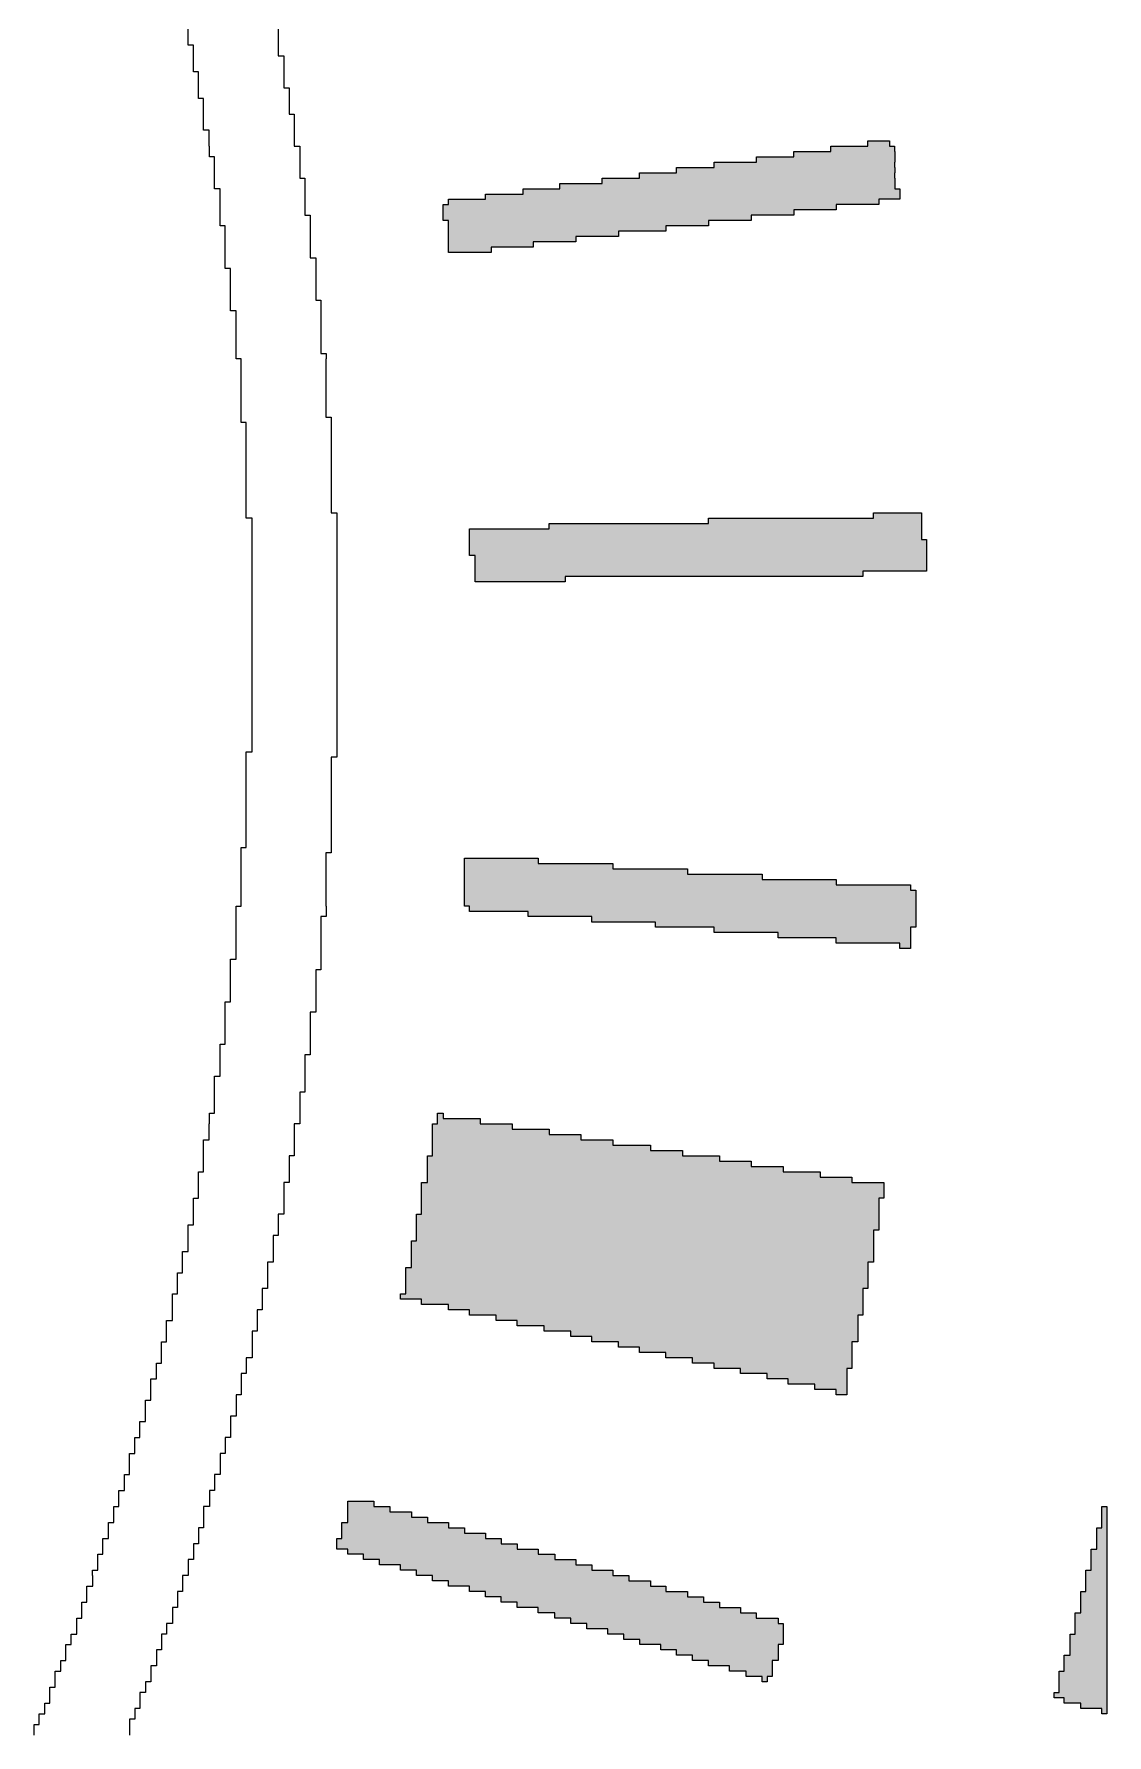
# Model space of a CAD drawing. Header units: millimetres. Extents: x 76.6 to 106.3, y -138 to -109.2.
# Drawn here: x 101.98 to 106.25, y -124.12 to -117.35 of the extents above; entities that cross this region are included whole.
import ezdxf

# ---------------------------------------------------------------- set-up
doc = ezdxf.new("R2010")
doc.units = ezdxf.units.MM
doc.header["$MEASUREMENT"] = 0
doc.layers.add('Layer 1', color=7, linetype='Continuous', lineweight=0)

msp = doc.modelspace()

# ---------------------------------------------------------------- hatches: boundary and pattern name
at = {"layer": 'Layer 1', "true_color": 0x000000, "transparency": 33554687}
h = msp.add_hatch(color=18, dxfattribs=at)
h.dxf.hatch_style = 2
h.paths.add_polyline_path([(105.3413, -118.025), (105.171, -118.025), (105.171, -118.0461), (105.0034, -118.0461), (105.0034, -118.0672), (104.8332, -118.0672), (104.8332, -118.0885), (104.6631, -118.0885), (104.6631, -118.1096), (104.4929, -118.1096), (104.4929, -118.1307), (104.3049, -118.1307), (104.3049, -118.152), (104.1347, -118.152), (104.1347, -118.1731), (103.9645, -118.1731), (103.9645, -118.1942), (103.7969, -118.1942), (103.7969, -118.2155), (103.6267, -118.2155), (103.6267, -118.1942), (103.6267, -118.1731), (103.6267, -118.152), (103.6267, -118.1307), (103.6268, -118.1307), (103.6268, -118.1096), (103.6268, -118.0885), (103.6064, -118.0885), (103.6064, -118.0672), (103.6064, -118.0461), (103.6064, -118.025), (103.6268, -118.025), (103.6268, -118.0037), (103.7741, -118.0037), (103.7741, -117.9826), (103.924, -117.9826), (103.924, -117.9615), (104.0713, -117.9615), (104.0713, -117.9402), (104.2389, -117.9402), (104.2389, -117.9191), (104.3887, -117.9191), (104.3887, -117.898), (104.5361, -117.898), (104.5361, -117.8767), (104.6859, -117.8767), (104.6859, -117.8556), (104.8536, -117.8556), (104.8536, -117.8345), (105.0035, -117.8345), (105.0035, -117.8132), (105.1507, -117.8132), (105.1507, -117.7921), (105.298, -117.7921), (105.298, -117.771), (105.3844, -117.771), (105.3844, -117.7921), (105.4047, -117.7921), (105.4047, -117.8132), (105.4048, -117.8132), (105.4048, -117.8345), (105.4048, -117.8345), (105.4048, -117.8556), (105.4047, -117.8556), (105.4047, -117.8767), (105.4048, -117.8767), (105.4048, -117.898), (105.4047, -117.898), (105.4047, -117.9191), (105.4048, -117.9191), (105.4048, -117.9402), (105.4048, -117.9615), (105.4251, -117.9615), (105.4251, -117.9826), (105.4251, -117.9826), (105.4251, -118.0037), (105.3413, -118.0037)])
h = msp.add_hatch(color=18, dxfattribs=at)
h.dxf.hatch_style = 2
h.paths.add_polyline_path([(105.2778, -119.5066), (104.0916, -119.5066), (104.0916, -119.5277), (103.7335, -119.5277), (103.7335, -119.5066), (103.7335, -119.4855), (103.7335, -119.4642), (103.7335, -119.4431), (103.7335, -119.422), (103.7105, -119.422), (103.7105, -119.4007), (103.7105, -119.3796), (103.7105, -119.3585), (103.7106, -119.3585), (103.7106, -119.3372), (103.7106, -119.3161), (104.028, -119.3161), (104.028, -119.295), (104.663, -119.295), (104.663, -119.2737), (105.321, -119.2737), (105.321, -119.2526), (105.5115, -119.2526), (105.5115, -119.2737), (105.5114, -119.2737), (105.5114, -119.295), (105.5114, -119.3161), (105.5115, -119.3161), (105.5115, -119.3372), (105.5115, -119.3585), (105.5317, -119.3585), (105.5317, -119.3796), (105.5317, -119.4007), (105.5317, -119.422), (105.5318, -119.422), (105.5318, -119.4431), (105.5318, -119.4642), (105.5318, -119.4855), (105.2778, -119.4855)])
h = msp.add_hatch(color=18, dxfattribs=at)
h.dxf.hatch_style = 2
h.paths.add_polyline_path([(105.425, -120.9882), (105.425, -120.9671), (105.1711, -120.9671), (105.1711, -120.946), (104.94, -120.946), (104.94, -120.9247), (104.686, -120.9247), (104.686, -120.9036), (104.4523, -120.9036), (104.4523, -120.8825), (104.1983, -120.8825), (104.1983, -120.8612), (103.9443, -120.8612), (103.9443, -120.8401), (103.7106, -120.8401), (103.7106, -120.819), (103.6903, -120.819), (103.6903, -120.7977), (103.6903, -120.7766), (103.6903, -120.7555), (103.6902, -120.7555), (103.6902, -120.7342), (103.6902, -120.7131), (103.6902, -120.692), (103.6902, -120.6707), (103.6902, -120.6496), (103.6903, -120.6496), (103.6903, -120.6285), (103.9849, -120.6285), (103.9849, -120.6496), (104.282, -120.6496), (104.282, -120.6707), (104.5792, -120.6707), (104.5792, -120.692), (104.8764, -120.692), (104.8764, -120.7131), (105.171, -120.7131), (105.171, -120.7342), (105.4682, -120.7342), (105.4682, -120.7555), (105.4886, -120.7555), (105.4886, -120.7766), (105.4886, -120.7977), (105.4886, -120.819), (105.4886, -120.819), (105.4886, -120.8401), (105.4886, -120.8401), (105.4886, -120.8612), (105.4886, -120.8825), (105.4886, -120.9036), (105.4683, -120.9036), (105.4683, -120.9247), (105.4683, -120.946), (105.4683, -120.946), (105.4683, -120.9671), (105.4682, -120.9671), (105.4682, -120.9882)])
h = msp.add_hatch(color=18, dxfattribs=at)
h.dxf.hatch_style = 2
h.paths.add_polyline_path([(105.2142, -122.7662), (105.171, -122.7662), (105.171, -122.7451), (105.0872, -122.7451), (105.0872, -122.724), (104.9806, -122.724), (104.9806, -122.7027), (104.8968, -122.7027), (104.8968, -122.6816), (104.79, -122.6816), (104.79, -122.6605), (104.6859, -122.6605), (104.6859, -122.6392), (104.5996, -122.6392), (104.5996, -122.6181), (104.4929, -122.6181), (104.4929, -122.597), (104.3887, -122.597), (104.3887, -122.5757), (104.3049, -122.5757), (104.3049, -122.5546), (104.1982, -122.5546), (104.1982, -122.5335), (104.1144, -122.5335), (104.1144, -122.5122), (104.0078, -122.5122), (104.0078, -122.4911), (103.901, -122.4911), (103.901, -122.47), (103.8172, -122.47), (103.8172, -122.4487), (103.7105, -122.4487), (103.7105, -122.4276), (103.6267, -122.4276), (103.6267, -122.4065), (103.5201, -122.4065), (103.5201, -122.3852), (103.4363, -122.3852), (103.4363, -122.3641), (103.4565, -122.3641), (103.4565, -122.343), (103.4566, -122.343), (103.4566, -122.3217), (103.4566, -122.3006), (103.4566, -122.2795), (103.4566, -122.2582), (103.4794, -122.2582), (103.4794, -122.2371), (103.4795, -122.2371), (103.4795, -122.216), (103.4795, -122.1947), (103.4795, -122.1736), (103.4795, -122.1525), (103.4997, -122.1525), (103.4997, -122.1312), (103.4997, -122.1101), (103.4998, -122.1101), (103.4998, -122.089), (103.4998, -122.0677), (103.4998, -122.0466), (103.52, -122.0466), (103.52, -122.0255), (103.52, -122.0042), (103.52, -121.9831), (103.5201, -121.9831), (103.5201, -121.962), (103.5201, -121.9407), (103.5201, -121.9196), (103.5429, -121.9196), (103.5429, -121.8985), (103.5429, -121.8772), (103.543, -121.8772), (103.543, -121.8561), (103.543, -121.835), (103.543, -121.8137), (103.5633, -121.8137), (103.5633, -121.7926), (103.5633, -121.7715), (103.5632, -121.7715), (103.5632, -121.7502), (103.5632, -121.7291), (103.5632, -121.708), (103.5633, -121.708), (103.5633, -121.6867), (103.5836, -121.6867), (103.5836, -121.6656), (103.5836, -121.6656), (103.5836, -121.6445), (103.6065, -121.6445), (103.6065, -121.6656), (103.7538, -121.6656), (103.7538, -121.6867), (103.8808, -121.6867), (103.8808, -121.708), (104.028, -121.708), (104.028, -121.7291), (104.155, -121.7291), (104.155, -121.7502), (104.282, -121.7502), (104.282, -121.7715), (104.432, -121.7715), (104.432, -121.7926), (104.559, -121.7926), (104.559, -121.8137), (104.7063, -121.8137), (104.7063, -121.835), (104.8333, -121.835), (104.8333, -121.8561), (104.9603, -121.8561), (104.9603, -121.8772), (105.1075, -121.8772), (105.1075, -121.8985), (105.2345, -121.8985), (105.2345, -121.9196), (105.3616, -121.9196), (105.3616, -121.9407), (105.3616, -121.962), (105.3616, -121.9831), (105.3412, -121.9831), (105.3412, -122.0042), (105.3412, -122.0255), (105.3412, -122.0466), (105.3413, -122.0466), (105.3413, -122.0677), (105.3413, -122.089), (105.3413, -122.1101), (105.3209, -122.1101), (105.3209, -122.1312), (105.3209, -122.1525), (105.321, -122.1525), (105.321, -122.1736), (105.321, -122.1947), (105.321, -122.216), (105.321, -122.2371), (105.298, -122.2371), (105.298, -122.2582), (105.2981, -122.2582), (105.2981, -122.2795), (105.2981, -122.3006), (105.2981, -122.3217), (105.2981, -122.343), (105.2777, -122.343), (105.2777, -122.3641), (105.2778, -122.3641), (105.2778, -122.3852), (105.2778, -122.4065), (105.2777, -122.4065), (105.2777, -122.4276), (105.2777, -122.4487), (105.2574, -122.4487), (105.2574, -122.47), (105.2574, -122.4911), (105.2575, -122.4911), (105.2575, -122.5122), (105.2574, -122.5122), (105.2574, -122.5335), (105.2574, -122.5546), (105.2345, -122.5546), (105.2345, -122.5757), (105.2345, -122.597), (105.2346, -122.597), (105.2346, -122.6181), (105.2346, -122.6181), (105.2346, -122.6392), (105.2345, -122.6392), (105.2345, -122.6605), (105.2142, -122.6605), (105.2142, -122.6816), (105.2143, -122.6816), (105.2143, -122.7027), (105.2143, -122.724), (105.2142, -122.724), (105.2142, -122.7451)])
h = msp.add_hatch(color=18, dxfattribs=at)
h.dxf.hatch_style = 2
h.paths.add_polyline_path([(104.8765, -123.9092), (104.8765, -123.8881), (104.813, -123.8881), (104.813, -123.867), (104.7469, -123.867), (104.7469, -123.8457), (104.6631, -123.8457), (104.6631, -123.8246), (104.5995, -123.8246), (104.5995, -123.8035), (104.5361, -123.8035), (104.5361, -123.7822), (104.4725, -123.7822), (104.4725, -123.7611), (104.3888, -123.7611), (104.3888, -123.74), (104.3252, -123.74), (104.3252, -123.7187), (104.2618, -123.7187), (104.2618, -123.6976), (104.178, -123.6976), (104.178, -123.6765), (104.1145, -123.6765), (104.1145, -123.6552), (104.0509, -123.6552), (104.0509, -123.6341), (103.9849, -123.6341), (103.9849, -123.613), (103.901, -123.613), (103.901, -123.5917), (103.8375, -123.5917), (103.8375, -123.5706), (103.774, -123.5706), (103.774, -123.5495), (103.7106, -123.5495), (103.7106, -123.5282), (103.6267, -123.5282), (103.6267, -123.5071), (103.5633, -123.5071), (103.5633, -123.486), (103.4998, -123.486), (103.4998, -123.4647), (103.4362, -123.4647), (103.4362, -123.4436), (103.3525, -123.4436), (103.3525, -123.4225), (103.2889, -123.4225), (103.2889, -123.4012), (103.2254, -123.4012), (103.2254, -123.3801), (103.1822, -123.3801), (103.1822, -123.359), (103.1823, -123.359), (103.1823, -123.3377), (103.2026, -123.3377), (103.2026, -123.3166), (103.2026, -123.2955), (103.2025, -123.2955), (103.2025, -123.2742), (103.2255, -123.2742), (103.2255, -123.2531), (103.2254, -123.2531), (103.2254, -123.232), (103.2254, -123.2107), (103.2255, -123.2107), (103.2255, -123.1896), (103.3296, -123.1896), (103.3296, -123.2107), (103.393, -123.2107), (103.393, -123.232), (103.4794, -123.232), (103.4794, -123.2531), (103.543, -123.2531), (103.543, -123.2742), (103.6267, -123.2742), (103.6267, -123.2955), (103.6903, -123.2955), (103.6903, -123.3166), (103.7741, -123.3166), (103.7741, -123.3377), (103.8376, -123.3377), (103.8376, -123.359), (103.901, -123.359), (103.901, -123.3801), (103.9849, -123.3801), (103.9849, -123.4012), (104.0509, -123.4012), (104.0509, -123.4225), (104.1348, -123.4225), (104.1348, -123.4436), (104.1982, -123.4436), (104.1982, -123.4647), (104.2821, -123.4647), (104.2821, -123.486), (104.3456, -123.486), (104.3456, -123.5071), (104.4319, -123.5071), (104.4319, -123.5282), (104.4929, -123.5282), (104.4929, -123.5495), (104.5792, -123.5495), (104.5792, -123.5706), (104.6427, -123.5706), (104.6427, -123.5917), (104.7062, -123.5917), (104.7062, -123.613), (104.7901, -123.613), (104.7901, -123.6341), (104.8535, -123.6341), (104.8535, -123.6552), (104.94, -123.6552), (104.94, -123.6765), (104.9603, -123.6765), (104.9603, -123.6976), (104.9603, -123.7187), (104.9602, -123.7187), (104.9602, -123.74), (104.9603, -123.74), (104.9603, -123.7611), (104.9399, -123.7611), (104.9399, -123.7822), (104.94, -123.7822), (104.94, -123.8035), (104.9399, -123.8035), (104.9399, -123.8246), (104.9171, -123.8246), (104.9171, -123.8457), (104.9171, -123.867), (104.9171, -123.867), (104.9171, -123.8881), (104.8968, -123.8881), (104.8968, -123.9092)])
h = msp.add_hatch(color=18, dxfattribs=at)
h.dxf.hatch_style = 2
h.paths.add_polyline_path([(106.2506, -124.0151), (106.2506, -124.0362), (106.2303, -124.0362), (106.2303, -124.0151), (106.1465, -124.0151), (106.1465, -123.994), (106.0804, -123.994), (106.0804, -123.9727), (106.0397, -123.9727), (106.0397, -123.9516), (106.0601, -123.9516), (106.0601, -123.9305), (106.0601, -123.9092), (106.0601, -123.8881), (106.0601, -123.867), (106.0804, -123.867), (106.0804, -123.8457), (106.0804, -123.8246), (106.0804, -123.8035), (106.1033, -123.8035), (106.1033, -123.7822), (106.1033, -123.7611), (106.1033, -123.74), (106.1033, -123.7187), (106.1236, -123.7187), (106.1236, -123.6976), (106.1236, -123.6765), (106.1236, -123.6552), (106.1236, -123.6341), (106.1465, -123.6341), (106.1465, -123.613), (106.1465, -123.5917), (106.1465, -123.5706), (106.1465, -123.5495), (106.1667, -123.5495), (106.1667, -123.5282), (106.1667, -123.5071), (106.1667, -123.486), (106.1667, -123.4647), (106.1871, -123.4647), (106.1871, -123.4436), (106.1871, -123.4225), (106.1871, -123.4012), (106.1871, -123.3801), (106.2099, -123.3801), (106.2099, -123.359), (106.2099, -123.3377), (106.2099, -123.3166), (106.2099, -123.2955), (106.2303, -123.2955), (106.2303, -123.2742), (106.2303, -123.2531), (106.2303, -123.232), (106.2303, -123.2107), (106.2506, -123.2107), (106.2506, -123.232), (106.2506, -123.2531), (106.2506, -123.2742), (106.2506, -123.2955), (106.2505, -123.2955), (106.2505, -123.3166), (106.2505, -123.3377), (106.2505, -123.359), (106.2505, -123.3801), (106.2506, -123.3801), (106.2506, -123.4012), (106.2506, -123.4225), (106.2506, -123.4436), (106.2506, -123.4647), (106.2505, -123.4647), (106.2505, -123.486), (106.2505, -123.5071), (106.2505, -123.5282), (106.2505, -123.5495), (106.2506, -123.5495), (106.2506, -123.5706), (106.2506, -123.5917), (106.2506, -123.613), (106.2506, -123.6341), (106.2506, -123.6341), (106.2506, -123.6552), (106.2506, -123.6765), (106.2506, -123.6976), (106.2506, -123.7187), (106.2506, -123.7187), (106.2506, -123.74), (106.2506, -123.7611), (106.2506, -123.7822), (106.2506, -123.8035), (106.2506, -123.8035), (106.2506, -123.8246), (106.2506, -123.8457), (106.2506, -123.867), (106.2506, -123.867), (106.2506, -123.8881), (106.2506, -123.9092), (106.2506, -123.9305), (106.2506, -123.9516), (106.2505, -123.9516), (106.2505, -123.9727), (106.2506, -123.9727), (106.2506, -123.994), (106.2506, -123.994)])

# ---------------------------------------------------------------- linework, layer by layer
at = {"layer": 'Layer 1'}
for points in [[(101.9757, -124.121), (101.9757, -124.0997), (101.9757, -124.0786), (101.9961, -124.0786), (101.9961, -124.0575), (101.9961, -124.0575), (101.9961, -124.0362), (102.019, -124.0362), (102.019, -124.0151), (102.0189, -124.0151), (102.0189, -123.994), (102.0393, -123.994), (102.0393, -123.9727), (102.0393, -123.9516), (102.0392, -123.9516), (102.0392, -123.9305), (102.0596, -123.9305), (102.0596, -123.9092), (102.0596, -123.9092), (102.0596, -123.8881), (102.0596, -123.867), (102.0825, -123.867), (102.0825, -123.8457), (102.0824, -123.8457), (102.0824, -123.8246), (102.1028, -123.8246), (102.1028, -123.8035), (102.1028, -123.7822), (102.1027, -123.7822), (102.1027, -123.7611), (102.1231, -123.7611), (102.1231, -123.74), (102.1231, -123.7187), (102.146, -123.7187), (102.146, -123.6976), (102.146, -123.6765), (102.1459, -123.6765), (102.1459, -123.6552), (102.1663, -123.6552), (102.1663, -123.6341), (102.1663, -123.613), (102.1662, -123.613), (102.1662, -123.5917), (102.1866, -123.5917), (102.1866, -123.5706), (102.1866, -123.5495), (102.1866, -123.5495), (102.1866, -123.5282), (102.2095, -123.5282), (102.2095, -123.5071), (102.2095, -123.486), (102.2094, -123.486), (102.2094, -123.4647), (102.2298, -123.4647), (102.2298, -123.4436), (102.2298, -123.4225), (102.2297, -123.4225), (102.2297, -123.4012), (102.2501, -123.4012), (102.2501, -123.3801), (102.2501, -123.359), (102.2501, -123.359), (102.2501, -123.3377), (102.273, -123.3377), (102.273, -123.3166), (102.273, -123.2955), (102.2729, -123.2955), (102.2729, -123.2742), (102.2933, -123.2742), (102.2933, -123.2531), (102.2933, -123.232), (102.2933, -123.2107), (102.3136, -123.2107), (102.3136, -123.1896), (102.3136, -123.1685), (102.3136, -123.1472), (102.3365, -123.1472), (102.3365, -123.1261), (102.3365, -123.105), (102.3365, -123.0837), (102.3568, -123.0837), (102.3568, -123.0626), (102.3568, -123.0415), (102.3568, -123.0202), (102.3568, -122.9991), (102.3771, -122.9991), (102.3771, -122.978), (102.3771, -122.9567), (102.3771, -122.9356), (102.3974, -122.9356), (102.3974, -122.9145), (102.3974, -122.8932), (102.3974, -122.8721), (102.4202, -122.8721), (102.4202, -122.851), (102.4203, -122.851), (102.4203, -122.8297), (102.4203, -122.8086), (102.4203, -122.7875), (102.4405, -122.7875), (102.4405, -122.7662), (102.4406, -122.7662), (102.4406, -122.7451), (102.4406, -122.724), (102.4406, -122.7027), (102.4634, -122.7027), (102.4634, -122.6816), (102.4635, -122.6816), (102.4635, -122.6605), (102.4635, -122.6392), (102.4837, -122.6392), (102.4837, -122.6181), (102.4838, -122.6181), (102.4838, -122.597), (102.4838, -122.5757), (102.4838, -122.5546), (102.504, -122.5546), (102.504, -122.5335), (102.504, -122.5122), (102.5041, -122.5122), (102.5041, -122.4911), (102.5041, -122.47), (102.5269, -122.47), (102.5269, -122.4487), (102.5269, -122.4276), (102.527, -122.4276), (102.527, -122.4065), (102.527, -122.3852), (102.527, -122.3641), (102.5473, -122.3641), (102.5473, -122.343), (102.5473, -122.343), (102.5473, -122.3217), (102.5473, -122.3006), (102.5473, -122.2795), (102.5676, -122.2795), (102.5676, -122.2582), (102.5676, -122.2371), (102.5676, -122.2371), (102.5676, -122.216), (102.5676, -122.1947), (102.5904, -122.1947), (102.5904, -122.1736), (102.5904, -122.1525), (102.5904, -122.1312), (102.5905, -122.1312), (102.5905, -122.1101), (102.5905, -122.089), (102.6107, -122.089), (102.6107, -122.0677), (102.6107, -122.0466), (102.6108, -122.0466), (102.6108, -122.0255), (102.6108, -122.0042), (102.6108, -121.9831), (102.631, -121.9831), (102.631, -121.962), (102.631, -121.9407), (102.631, -121.9196), (102.6311, -121.9196), (102.6311, -121.8985), (102.6311, -121.8772), (102.6514, -121.8772), (102.6514, -121.8561), (102.6514, -121.835), (102.6514, -121.8137), (102.6514, -121.8137), (102.6514, -121.7926), (102.6514, -121.7715), (102.6514, -121.7502), (102.6742, -121.7502), (102.6742, -121.7291), (102.6742, -121.708), (102.6742, -121.6867), (102.6743, -121.6867), (102.6743, -121.6656), (102.6743, -121.6445), (102.6945, -121.6445), (102.6945, -121.6232), (102.6945, -121.6021), (102.6945, -121.581), (102.6945, -121.5597), (102.6946, -121.5597), (102.6946, -121.5386), (102.6946, -121.5175), (102.6946, -121.4962), (102.7174, -121.4962), (102.7174, -121.4751), (102.7174, -121.454), (102.7174, -121.4327), (102.7174, -121.4116), (102.7175, -121.4116), (102.7175, -121.3905), (102.7175, -121.3692), (102.7378, -121.3692), (102.7378, -121.3481), (102.7378, -121.327), (102.7378, -121.3057), (102.7378, -121.2846), (102.7378, -121.2635), (102.7378, -121.2422), (102.7378, -121.2422), (102.7378, -121.2211), (102.7378, -121.2), (102.758, -121.2), (102.758, -121.1787), (102.758, -121.1576), (102.758, -121.1365), (102.758, -121.1152), (102.758, -121.0941), (102.758, -121.073), (102.7581, -121.073), (102.7581, -121.0517), (102.7581, -121.0306), (102.7809, -121.0306), (102.7809, -121.0095), (102.7809, -120.9882), (102.7809, -120.9671), (102.7809, -120.946), (102.7809, -120.9247), (102.7809, -120.9036), (102.7809, -120.8825), (102.7809, -120.8612), (102.781, -120.8612), (102.781, -120.8401), (102.781, -120.819), (102.8012, -120.819), (102.8012, -120.7977), (102.8012, -120.7766), (102.8012, -120.7555), (102.8012, -120.7342), (102.8012, -120.7131), (102.8012, -120.692), (102.8012, -120.6707), (102.8012, -120.6496), (102.8012, -120.6285), (102.8012, -120.6072), (102.8013, -120.6072), (102.8013, -120.5861), (102.8216, -120.5861), (102.8216, -120.565), (102.8216, -120.5437), (102.8216, -120.5226), (102.8216, -120.5015), (102.8216, -120.4802), (102.8216, -120.4591), (102.8216, -120.438), (102.8216, -120.4167), (102.8216, -120.3956), (102.8216, -120.3745), (102.8216, -120.3532), (102.8216, -120.3321), (102.8216, -120.311), (102.8216, -120.2897), (102.8216, -120.2686), (102.8216, -120.2475), (102.8216, -120.2262), (102.8216, -120.2262), (102.8216, -120.2051), (102.8444, -120.2051), (102.8444, -120.184), (102.8444, -120.1627), (102.8444, -120.1416), (102.8444, -120.1205), (102.8444, -120.0992), (102.8444, -120.0781), (102.8444, -120.057), (102.8444, -120.0357), (102.8444, -120.0146), (102.8444, -119.9935), (102.8444, -119.9722), (102.8444, -119.9511), (102.8444, -119.93), (102.8444, -119.9087), (102.8444, -119.8876), (102.8444, -119.8665), (102.8444, -119.8452), (102.8444, -119.8241), (102.8444, -119.803), (102.8444, -119.7817), (102.8444, -119.7606), (102.8444, -119.7395), (102.8444, -119.7182), (102.8444, -119.6971), (102.8444, -119.676), (102.8444, -119.6547), (102.8444, -119.6336), (102.8444, -119.6125), (102.8444, -119.5912), (102.8444, -119.5701), (102.8444, -119.549), (102.8444, -119.5277), (102.8444, -119.5066), (102.8444, -119.4855), (102.8444, -119.4642), (102.8444, -119.4431), (102.8444, -119.422), (102.8444, -119.4007), (102.8444, -119.3796), (102.8444, -119.3585), (102.8444, -119.3372), (102.8444, -119.3161), (102.8444, -119.295), (102.8444, -119.2737), (102.8216, -119.2737), (102.8216, -119.2526), (102.8216, -119.2526), (102.8216, -119.2315), (102.8216, -119.2102), (102.8216, -119.1891), (102.8216, -119.168), (102.8216, -119.1467), (102.8216, -119.1256), (102.8216, -119.1045), (102.8216, -119.0832), (102.8216, -119.0621), (102.8216, -119.041), (102.8216, -119.0197), (102.8216, -118.9986), (102.8216, -118.9775), (102.8216, -118.9562), (102.8216, -118.9351), (102.8216, -118.914), (102.8216, -118.8927), (102.8013, -118.8927), (102.8013, -118.8716), (102.8012, -118.8716), (102.8012, -118.8505), (102.8012, -118.8292), (102.8012, -118.8081), (102.8012, -118.787), (102.8012, -118.7657), (102.8012, -118.7446), (102.8012, -118.7235), (102.8012, -118.7022), (102.8012, -118.6811), (102.8012, -118.66), (102.8012, -118.6387), (102.781, -118.6387), (102.781, -118.6176), (102.7809, -118.6176), (102.7809, -118.5965), (102.7809, -118.5752), (102.7809, -118.5541), (102.7809, -118.533), (102.7809, -118.5117), (102.7809, -118.4906), (102.7809, -118.4695), (102.7809, -118.4482), (102.7581, -118.4482), (102.7581, -118.4271), (102.7581, -118.406), (102.758, -118.406), (102.758, -118.3847), (102.758, -118.3636), (102.758, -118.3425), (102.758, -118.3212), (102.758, -118.3001), (102.758, -118.279), (102.7378, -118.279), (102.7378, -118.2577), (102.7378, -118.2366), (102.7378, -118.2366), (102.7378, -118.2155), (102.7378, -118.1942), (102.7378, -118.1731), (102.7378, -118.152), (102.7378, -118.1307), (102.7378, -118.1096), (102.7175, -118.1096), (102.7175, -118.0885), (102.7175, -118.0672), (102.7174, -118.0672), (102.7174, -118.0461), (102.7174, -118.025), (102.7174, -118.0037), (102.7174, -117.9826), (102.7174, -117.9615), (102.6946, -117.9615), (102.6946, -117.9402), (102.6946, -117.9191), (102.6945, -117.9191), (102.6945, -117.898), (102.6945, -117.8767), (102.6945, -117.8556), (102.6945, -117.8345), (102.6743, -117.8345), (102.6743, -117.8132), (102.6743, -117.7921), (102.6742, -117.7921), (102.6742, -117.771), (102.6742, -117.7497), (102.6742, -117.7286), (102.6514, -117.7286), (102.6514, -117.7075), (102.6514, -117.6862), (102.6514, -117.6651), (102.6514, -117.6651), (102.6514, -117.644), (102.6514, -117.6227), (102.6514, -117.6016), (102.6311, -117.6016), (102.6311, -117.5805), (102.6311, -117.5592), (102.631, -117.5592), (102.631, -117.5381), (102.631, -117.517), (102.631, -117.4957), (102.6108, -117.4957), (102.6108, -117.4746), (102.6108, -117.4535), (102.6108, -117.4322), (102.6107, -117.4322), (102.6107, -117.4111), (102.6107, -117.39), (102.5905, -117.39), (102.5905, -117.3687), (102.5905, -117.3476), (102.5905, -117.3265)], [(102.9486, -117.3265), (102.9486, -117.3476), (102.9486, -117.3687), (102.9486, -117.39), (102.9485, -117.39), (102.9485, -117.4111), (102.9485, -117.4322), (102.9715, -117.4322), (102.9715, -117.4535), (102.9715, -117.4746), (102.9715, -117.4957), (102.9714, -117.4957), (102.9714, -117.517), (102.9714, -117.5381), (102.9714, -117.5592), (102.9918, -117.5592), (102.9918, -117.5805), (102.9918, -117.6016), (102.9918, -117.6016), (102.9918, -117.6227), (102.9918, -117.644), (102.9918, -117.6651), (103.0121, -117.6651), (103.0121, -117.6862), (103.0121, -117.7075), (103.0121, -117.7286), (103.012, -117.7286), (103.012, -117.7497), (103.012, -117.771), (103.012, -117.7921), (103.035, -117.7921), (103.035, -117.8132), (103.035, -117.8345), (103.0349, -117.8345), (103.0349, -117.8556), (103.0349, -117.8767), (103.0349, -117.898), (103.0349, -117.9191), (103.0553, -117.9191), (103.0553, -117.9402), (103.0553, -117.9615), (103.0552, -117.9615), (103.0552, -117.9826), (103.0552, -118.0037), (103.0552, -118.025), (103.0552, -118.0461), (103.0552, -118.0672), (103.0756, -118.0672), (103.0756, -118.0885), (103.0756, -118.1096), (103.0756, -118.1096), (103.0756, -118.1307), (103.0756, -118.152), (103.0756, -118.1731), (103.0756, -118.1942), (103.0756, -118.2155), (103.0756, -118.2366), (103.0985, -118.2366), (103.0985, -118.2577), (103.0985, -118.279), (103.0984, -118.279), (103.0984, -118.3001), (103.0984, -118.3212), (103.0984, -118.3425), (103.0984, -118.3636), (103.0984, -118.3847), (103.0984, -118.406), (103.1188, -118.406), (103.1188, -118.4271), (103.1188, -118.4482), (103.1187, -118.4482), (103.1187, -118.4695), (103.1187, -118.4906), (103.1187, -118.5117), (103.1187, -118.533), (103.1187, -118.5541), (103.1187, -118.5752), (103.1187, -118.5965), (103.1187, -118.6176), (103.1391, -118.6176), (103.1391, -118.6387), (103.139, -118.6387), (103.139, -118.66), (103.139, -118.6811), (103.139, -118.7022), (103.139, -118.7235), (103.139, -118.7446), (103.139, -118.7657), (103.139, -118.787), (103.139, -118.8081), (103.139, -118.8292), (103.139, -118.8505), (103.139, -118.8716), (103.1594, -118.8716), (103.1594, -118.8927), (103.1594, -118.8927), (103.1594, -118.914), (103.1594, -118.9351), (103.1594, -118.9562), (103.1594, -118.9775), (103.1594, -118.9986), (103.1594, -119.0197), (103.1594, -119.041), (103.1594, -119.0621), (103.1594, -119.0832), (103.1594, -119.1045), (103.1594, -119.1256), (103.1594, -119.1467), (103.1594, -119.168), (103.1594, -119.1891), (103.1594, -119.2102), (103.1594, -119.2315), (103.1594, -119.2526), (103.1823, -119.2526), (103.1823, -119.2737), (103.1822, -119.2737), (103.1822, -119.295), (103.1822, -119.3161), (103.1822, -119.3372), (103.1822, -119.3585), (103.1822, -119.3796), (103.1822, -119.4007), (103.1822, -119.422), (103.1822, -119.4431), (103.1822, -119.4642), (103.1822, -119.4855), (103.1822, -119.5066), (103.1822, -119.5277), (103.1822, -119.549), (103.1822, -119.5701), (103.1822, -119.5912), (103.1822, -119.6125), (103.1822, -119.6336), (103.1822, -119.6547), (103.1822, -119.676), (103.1822, -119.6971), (103.1822, -119.7182), (103.1822, -119.7395), (103.1822, -119.7606), (103.1822, -119.7817), (103.1822, -119.803), (103.1822, -119.8241), (103.1822, -119.8452), (103.1822, -119.8665), (103.1822, -119.8876), (103.1822, -119.9087), (103.1822, -119.93), (103.1822, -119.9511), (103.1822, -119.9722), (103.1822, -119.9935), (103.1822, -120.0146), (103.1822, -120.0357), (103.1822, -120.057), (103.1822, -120.0781), (103.1822, -120.0992), (103.1822, -120.1205), (103.1822, -120.1416), (103.1822, -120.1627), (103.1822, -120.184), (103.1822, -120.2051), (103.1823, -120.2051), (103.1823, -120.2262), (103.1594, -120.2262), (103.1594, -120.2475), (103.1594, -120.2686), (103.1594, -120.2897), (103.1594, -120.311), (103.1594, -120.3321), (103.1594, -120.3532), (103.1594, -120.3745), (103.1594, -120.3956), (103.1594, -120.4167), (103.1594, -120.438), (103.1594, -120.4591), (103.1594, -120.4802), (103.1594, -120.5015), (103.1594, -120.5226), (103.1594, -120.5437), (103.1594, -120.565), (103.1594, -120.5861), (103.1594, -120.5861), (103.1594, -120.6072), (103.139, -120.6072), (103.139, -120.6285), (103.139, -120.6496), (103.139, -120.6707), (103.139, -120.692), (103.139, -120.7131), (103.139, -120.7342), (103.139, -120.7555), (103.139, -120.7766), (103.139, -120.7977), (103.139, -120.819), (103.1391, -120.819), (103.1391, -120.8401), (103.1391, -120.8612), (103.1187, -120.8612), (103.1187, -120.8825), (103.1187, -120.9036), (103.1187, -120.9247), (103.1187, -120.946), (103.1187, -120.9671), (103.1187, -120.9882), (103.1187, -121.0095), (103.1187, -121.0306), (103.1188, -121.0306), (103.1188, -121.0517), (103.1188, -121.073), (103.0984, -121.073), (103.0984, -121.0941), (103.0984, -121.1152), (103.0984, -121.1365), (103.0984, -121.1576), (103.0984, -121.1787), (103.0984, -121.2), (103.0985, -121.2), (103.0985, -121.2211), (103.0985, -121.2422), (103.0756, -121.2422), (103.0756, -121.2635), (103.0756, -121.2846), (103.0756, -121.3057), (103.0756, -121.327), (103.0756, -121.3481), (103.0756, -121.3692), (103.0756, -121.3692), (103.0756, -121.3905), (103.0756, -121.4116), (103.0552, -121.4116), (103.0552, -121.4327), (103.0552, -121.454), (103.0552, -121.4751), (103.0552, -121.4962), (103.0553, -121.4962), (103.0553, -121.5175), (103.0553, -121.5386), (103.0553, -121.5597), (103.0349, -121.5597), (103.0349, -121.581), (103.0349, -121.6021), (103.0349, -121.6232), (103.0349, -121.6445), (103.035, -121.6445), (103.035, -121.6656), (103.035, -121.6867), (103.012, -121.6867), (103.012, -121.708), (103.012, -121.7291), (103.012, -121.7502), (103.0121, -121.7502), (103.0121, -121.7715), (103.0121, -121.7926), (103.0121, -121.8137), (102.9918, -121.8137), (102.9918, -121.835), (102.9918, -121.8561), (102.9918, -121.8772), (102.9918, -121.8772), (102.9918, -121.8985), (102.9918, -121.9196), (102.9714, -121.9196), (102.9714, -121.9407), (102.9714, -121.962), (102.9714, -121.9831), (102.9715, -121.9831), (102.9715, -122.0042), (102.9715, -122.0255), (102.9715, -122.0466), (102.9485, -122.0466), (102.9485, -122.0677), (102.9485, -122.089), (102.9486, -122.089), (102.9486, -122.1101), (102.9486, -122.1312), (102.9282, -122.1312), (102.9282, -122.1525), (102.9282, -122.1736), (102.9282, -122.1947), (102.9283, -122.1947), (102.9283, -122.216), (102.9283, -122.2371), (102.9054, -122.2371), (102.9054, -122.2582), (102.9054, -122.2795), (102.9054, -122.2795), (102.9054, -122.3006), (102.9054, -122.3217), (102.9054, -122.343), (102.8851, -122.343), (102.8851, -122.3641), (102.8851, -122.3641), (102.8851, -122.3852), (102.8851, -122.4065), (102.8851, -122.4276), (102.8647, -122.4276), (102.8647, -122.4487), (102.8647, -122.47), (102.8648, -122.47), (102.8648, -122.4911), (102.8648, -122.5122), (102.8444, -122.5122), (102.8444, -122.5335), (102.8444, -122.5546), (102.8445, -122.5546), (102.8445, -122.5757), (102.8445, -122.597), (102.8445, -122.6181), (102.8215, -122.6181), (102.8215, -122.6392), (102.8216, -122.6392), (102.8216, -122.6605), (102.8216, -122.6816), (102.8012, -122.6816), (102.8012, -122.7027), (102.8013, -122.7027), (102.8013, -122.724), (102.8013, -122.7451), (102.8013, -122.7662), (102.7809, -122.7662), (102.7809, -122.7875), (102.781, -122.7875), (102.781, -122.8086), (102.781, -122.8297), (102.781, -122.851), (102.758, -122.851), (102.758, -122.8721), (102.7581, -122.8721), (102.7581, -122.8932), (102.7581, -122.9145), (102.7581, -122.9356), (102.7378, -122.9356), (102.7378, -122.9567), (102.7378, -122.978), (102.7378, -122.9991), (102.7175, -122.9991), (102.7175, -123.0202), (102.7175, -123.0415), (102.7175, -123.0626), (102.7175, -123.0837), (102.6946, -123.0837), (102.6946, -123.105), (102.6946, -123.1261), (102.6946, -123.1472), (102.6743, -123.1472), (102.6743, -123.1685), (102.6743, -123.1896), (102.6743, -123.2107), (102.6514, -123.2107), (102.6514, -123.232), (102.6514, -123.2531), (102.6514, -123.2742), (102.6514, -123.2955), (102.6311, -123.2955), (102.6311, -123.3166), (102.6311, -123.3377), (102.6311, -123.3377), (102.6311, -123.359), (102.6108, -123.359), (102.6108, -123.3801), (102.6108, -123.4012), (102.6107, -123.4012), (102.6107, -123.4225), (102.5905, -123.4225), (102.5905, -123.4436), (102.5905, -123.4647), (102.5904, -123.4647), (102.5904, -123.486), (102.5676, -123.486), (102.5676, -123.5071), (102.5676, -123.5282), (102.5676, -123.5282), (102.5676, -123.5495), (102.5473, -123.5495), (102.5473, -123.5706), (102.5473, -123.5917), (102.5472, -123.5917), (102.5472, -123.613), (102.527, -123.613), (102.527, -123.6341), (102.527, -123.6552), (102.5269, -123.6552), (102.5269, -123.6765), (102.5041, -123.6765), (102.5041, -123.6976), (102.5041, -123.7187), (102.4838, -123.7187), (102.4838, -123.74), (102.4838, -123.7611), (102.4837, -123.7611), (102.4837, -123.7822), (102.4635, -123.7822), (102.4635, -123.8035), (102.4635, -123.8246), (102.4634, -123.8246), (102.4634, -123.8457), (102.4406, -123.8457), (102.4406, -123.867), (102.4406, -123.867), (102.4406, -123.8881), (102.4406, -123.9092), (102.4203, -123.9092), (102.4203, -123.9305), (102.4202, -123.9305), (102.4202, -123.9516), (102.3974, -123.9516), (102.3974, -123.9727), (102.3974, -123.994), (102.3974, -124.0151), (102.3771, -124.0151), (102.3771, -124.0362), (102.3771, -124.0362), (102.3771, -124.0575), (102.3568, -124.0575), (102.3568, -124.0786), (102.3567, -124.0786), (102.3567, -124.0997), (102.3567, -124.121)]]:
    msp.add_lwpolyline(points, dxfattribs=at)
for points in [[(105.3413, -118.025), (105.171, -118.025), (105.171, -118.0461), (105.0034, -118.0461), (105.0034, -118.0672), (104.8332, -118.0672), (104.8332, -118.0885), (104.6631, -118.0885), (104.6631, -118.1096), (104.4929, -118.1096), (104.4929, -118.1307), (104.3049, -118.1307), (104.3049, -118.152), (104.1347, -118.152), (104.1347, -118.1731), (103.9645, -118.1731), (103.9645, -118.1942), (103.7969, -118.1942), (103.7969, -118.2155), (103.6267, -118.2155), (103.6267, -118.1942), (103.6267, -118.1731), (103.6267, -118.152), (103.6267, -118.1307), (103.6268, -118.1307), (103.6268, -118.1096), (103.6268, -118.0885), (103.6064, -118.0885), (103.6064, -118.0672), (103.6064, -118.0461), (103.6064, -118.025), (103.6268, -118.025), (103.6268, -118.0037), (103.7741, -118.0037), (103.7741, -117.9826), (103.924, -117.9826), (103.924, -117.9615), (104.0713, -117.9615), (104.0713, -117.9402), (104.2389, -117.9402), (104.2389, -117.9191), (104.3887, -117.9191), (104.3887, -117.898), (104.5361, -117.898), (104.5361, -117.8767), (104.6859, -117.8767), (104.6859, -117.8556), (104.8536, -117.8556), (104.8536, -117.8345), (105.0035, -117.8345), (105.0035, -117.8132), (105.1507, -117.8132), (105.1507, -117.7921), (105.298, -117.7921), (105.298, -117.771), (105.3844, -117.771), (105.3844, -117.7921), (105.4047, -117.7921), (105.4047, -117.8132), (105.4048, -117.8132), (105.4048, -117.8345), (105.4048, -117.8345), (105.4048, -117.8556), (105.4047, -117.8556), (105.4047, -117.8767), (105.4048, -117.8767), (105.4048, -117.898), (105.4047, -117.898), (105.4047, -117.9191), (105.4048, -117.9191), (105.4048, -117.9402), (105.4048, -117.9615), (105.4251, -117.9615), (105.4251, -117.9826), (105.4251, -117.9826), (105.4251, -118.0037), (105.3413, -118.0037)], [(105.2778, -119.5066), (104.0916, -119.5066), (104.0916, -119.5277), (103.7335, -119.5277), (103.7335, -119.5066), (103.7335, -119.4855), (103.7335, -119.4642), (103.7335, -119.4431), (103.7335, -119.422), (103.7105, -119.422), (103.7105, -119.4007), (103.7105, -119.3796), (103.7105, -119.3585), (103.7106, -119.3585), (103.7106, -119.3372), (103.7106, -119.3161), (104.028, -119.3161), (104.028, -119.295), (104.663, -119.295), (104.663, -119.2737), (105.321, -119.2737), (105.321, -119.2526), (105.5115, -119.2526), (105.5115, -119.2737), (105.5114, -119.2737), (105.5114, -119.295), (105.5114, -119.3161), (105.5115, -119.3161), (105.5115, -119.3372), (105.5115, -119.3585), (105.5317, -119.3585), (105.5317, -119.3796), (105.5317, -119.4007), (105.5317, -119.422), (105.5318, -119.422), (105.5318, -119.4431), (105.5318, -119.4642), (105.5318, -119.4855), (105.2778, -119.4855)], [(105.425, -120.9882), (105.425, -120.9671), (105.1711, -120.9671), (105.1711, -120.946), (104.94, -120.946), (104.94, -120.9247), (104.686, -120.9247), (104.686, -120.9036), (104.4523, -120.9036), (104.4523, -120.8825), (104.1983, -120.8825), (104.1983, -120.8612), (103.9443, -120.8612), (103.9443, -120.8401), (103.7106, -120.8401), (103.7106, -120.819), (103.6903, -120.819), (103.6903, -120.7977), (103.6903, -120.7766), (103.6903, -120.7555), (103.6902, -120.7555), (103.6902, -120.7342), (103.6902, -120.7131), (103.6902, -120.692), (103.6902, -120.6707), (103.6902, -120.6496), (103.6903, -120.6496), (103.6903, -120.6285), (103.9849, -120.6285), (103.9849, -120.6496), (104.282, -120.6496), (104.282, -120.6707), (104.5792, -120.6707), (104.5792, -120.692), (104.8764, -120.692), (104.8764, -120.7131), (105.171, -120.7131), (105.171, -120.7342), (105.4682, -120.7342), (105.4682, -120.7555), (105.4886, -120.7555), (105.4886, -120.7766), (105.4886, -120.7977), (105.4886, -120.819), (105.4886, -120.819), (105.4886, -120.8401), (105.4886, -120.8401), (105.4886, -120.8612), (105.4886, -120.8825), (105.4886, -120.9036), (105.4683, -120.9036), (105.4683, -120.9247), (105.4683, -120.946), (105.4683, -120.946), (105.4683, -120.9671), (105.4682, -120.9671), (105.4682, -120.9882)], [(105.2142, -122.7662), (105.171, -122.7662), (105.171, -122.7451), (105.0872, -122.7451), (105.0872, -122.724), (104.9806, -122.724), (104.9806, -122.7027), (104.8968, -122.7027), (104.8968, -122.6816), (104.79, -122.6816), (104.79, -122.6605), (104.6859, -122.6605), (104.6859, -122.6392), (104.5996, -122.6392), (104.5996, -122.6181), (104.4929, -122.6181), (104.4929, -122.597), (104.3887, -122.597), (104.3887, -122.5757), (104.3049, -122.5757), (104.3049, -122.5546), (104.1982, -122.5546), (104.1982, -122.5335), (104.1144, -122.5335), (104.1144, -122.5122), (104.0078, -122.5122), (104.0078, -122.4911), (103.901, -122.4911), (103.901, -122.47), (103.8172, -122.47), (103.8172, -122.4487), (103.7105, -122.4487), (103.7105, -122.4276), (103.6267, -122.4276), (103.6267, -122.4065), (103.5201, -122.4065), (103.5201, -122.3852), (103.4363, -122.3852), (103.4363, -122.3641), (103.4565, -122.3641), (103.4565, -122.343), (103.4566, -122.343), (103.4566, -122.3217), (103.4566, -122.3006), (103.4566, -122.2795), (103.4566, -122.2582), (103.4794, -122.2582), (103.4794, -122.2371), (103.4795, -122.2371), (103.4795, -122.216), (103.4795, -122.1947), (103.4795, -122.1736), (103.4795, -122.1525), (103.4997, -122.1525), (103.4997, -122.1312), (103.4997, -122.1101), (103.4998, -122.1101), (103.4998, -122.089), (103.4998, -122.0677), (103.4998, -122.0466), (103.52, -122.0466), (103.52, -122.0255), (103.52, -122.0042), (103.52, -121.9831), (103.5201, -121.9831), (103.5201, -121.962), (103.5201, -121.9407), (103.5201, -121.9196), (103.5429, -121.9196), (103.5429, -121.8985), (103.5429, -121.8772), (103.543, -121.8772), (103.543, -121.8561), (103.543, -121.835), (103.543, -121.8137), (103.5633, -121.8137), (103.5633, -121.7926), (103.5633, -121.7715), (103.5632, -121.7715), (103.5632, -121.7502), (103.5632, -121.7291), (103.5632, -121.708), (103.5633, -121.708), (103.5633, -121.6867), (103.5836, -121.6867), (103.5836, -121.6656), (103.5836, -121.6656), (103.5836, -121.6445), (103.6065, -121.6445), (103.6065, -121.6656), (103.7538, -121.6656), (103.7538, -121.6867), (103.8808, -121.6867), (103.8808, -121.708), (104.028, -121.708), (104.028, -121.7291), (104.155, -121.7291), (104.155, -121.7502), (104.282, -121.7502), (104.282, -121.7715), (104.432, -121.7715), (104.432, -121.7926), (104.559, -121.7926), (104.559, -121.8137), (104.7063, -121.8137), (104.7063, -121.835), (104.8333, -121.835), (104.8333, -121.8561), (104.9603, -121.8561), (104.9603, -121.8772), (105.1075, -121.8772), (105.1075, -121.8985), (105.2345, -121.8985), (105.2345, -121.9196), (105.3616, -121.9196), (105.3616, -121.9407), (105.3616, -121.962), (105.3616, -121.9831), (105.3412, -121.9831), (105.3412, -122.0042), (105.3412, -122.0255), (105.3412, -122.0466), (105.3413, -122.0466), (105.3413, -122.0677), (105.3413, -122.089), (105.3413, -122.1101), (105.3209, -122.1101), (105.3209, -122.1312), (105.3209, -122.1525), (105.321, -122.1525), (105.321, -122.1736), (105.321, -122.1947), (105.321, -122.216), (105.321, -122.2371), (105.298, -122.2371), (105.298, -122.2582), (105.2981, -122.2582), (105.2981, -122.2795), (105.2981, -122.3006), (105.2981, -122.3217), (105.2981, -122.343), (105.2777, -122.343), (105.2777, -122.3641), (105.2778, -122.3641), (105.2778, -122.3852), (105.2778, -122.4065), (105.2777, -122.4065), (105.2777, -122.4276), (105.2777, -122.4487), (105.2574, -122.4487), (105.2574, -122.47), (105.2574, -122.4911), (105.2575, -122.4911), (105.2575, -122.5122), (105.2574, -122.5122), (105.2574, -122.5335), (105.2574, -122.5546), (105.2345, -122.5546), (105.2345, -122.5757), (105.2345, -122.597), (105.2346, -122.597), (105.2346, -122.6181), (105.2346, -122.6181), (105.2346, -122.6392), (105.2345, -122.6392), (105.2345, -122.6605), (105.2142, -122.6605), (105.2142, -122.6816), (105.2143, -122.6816), (105.2143, -122.7027), (105.2143, -122.724), (105.2142, -122.724), (105.2142, -122.7451)], [(104.8765, -123.9092), (104.8765, -123.8881), (104.813, -123.8881), (104.813, -123.867), (104.7469, -123.867), (104.7469, -123.8457), (104.6631, -123.8457), (104.6631, -123.8246), (104.5995, -123.8246), (104.5995, -123.8035), (104.5361, -123.8035), (104.5361, -123.7822), (104.4725, -123.7822), (104.4725, -123.7611), (104.3888, -123.7611), (104.3888, -123.74), (104.3252, -123.74), (104.3252, -123.7187), (104.2618, -123.7187), (104.2618, -123.6976), (104.178, -123.6976), (104.178, -123.6765), (104.1145, -123.6765), (104.1145, -123.6552), (104.0509, -123.6552), (104.0509, -123.6341), (103.9849, -123.6341), (103.9849, -123.613), (103.901, -123.613), (103.901, -123.5917), (103.8375, -123.5917), (103.8375, -123.5706), (103.774, -123.5706), (103.774, -123.5495), (103.7106, -123.5495), (103.7106, -123.5282), (103.6267, -123.5282), (103.6267, -123.5071), (103.5633, -123.5071), (103.5633, -123.486), (103.4998, -123.486), (103.4998, -123.4647), (103.4362, -123.4647), (103.4362, -123.4436), (103.3525, -123.4436), (103.3525, -123.4225), (103.2889, -123.4225), (103.2889, -123.4012), (103.2254, -123.4012), (103.2254, -123.3801), (103.1822, -123.3801), (103.1822, -123.359), (103.1823, -123.359), (103.1823, -123.3377), (103.2026, -123.3377), (103.2026, -123.3166), (103.2026, -123.2955), (103.2025, -123.2955), (103.2025, -123.2742), (103.2255, -123.2742), (103.2255, -123.2531), (103.2254, -123.2531), (103.2254, -123.232), (103.2254, -123.2107), (103.2255, -123.2107), (103.2255, -123.1896), (103.3296, -123.1896), (103.3296, -123.2107), (103.393, -123.2107), (103.393, -123.232), (103.4794, -123.232), (103.4794, -123.2531), (103.543, -123.2531), (103.543, -123.2742), (103.6267, -123.2742), (103.6267, -123.2955), (103.6903, -123.2955), (103.6903, -123.3166), (103.7741, -123.3166), (103.7741, -123.3377), (103.8376, -123.3377), (103.8376, -123.359), (103.901, -123.359), (103.901, -123.3801), (103.9849, -123.3801), (103.9849, -123.4012), (104.0509, -123.4012), (104.0509, -123.4225), (104.1348, -123.4225), (104.1348, -123.4436), (104.1982, -123.4436), (104.1982, -123.4647), (104.2821, -123.4647), (104.2821, -123.486), (104.3456, -123.486), (104.3456, -123.5071), (104.4319, -123.5071), (104.4319, -123.5282), (104.4929, -123.5282), (104.4929, -123.5495), (104.5792, -123.5495), (104.5792, -123.5706), (104.6427, -123.5706), (104.6427, -123.5917), (104.7062, -123.5917), (104.7062, -123.613), (104.7901, -123.613), (104.7901, -123.6341), (104.8535, -123.6341), (104.8535, -123.6552), (104.94, -123.6552), (104.94, -123.6765), (104.9603, -123.6765), (104.9603, -123.6976), (104.9603, -123.7187), (104.9602, -123.7187), (104.9602, -123.74), (104.9603, -123.74), (104.9603, -123.7611), (104.9399, -123.7611), (104.9399, -123.7822), (104.94, -123.7822), (104.94, -123.8035), (104.9399, -123.8035), (104.9399, -123.8246), (104.9171, -123.8246), (104.9171, -123.8457), (104.9171, -123.867), (104.9171, -123.867), (104.9171, -123.8881), (104.8968, -123.8881), (104.8968, -123.9092)], [(106.2506, -124.0151), (106.2506, -124.0362), (106.2303, -124.0362), (106.2303, -124.0151), (106.1465, -124.0151), (106.1465, -123.994), (106.0804, -123.994), (106.0804, -123.9727), (106.0397, -123.9727), (106.0397, -123.9516), (106.0601, -123.9516), (106.0601, -123.9305), (106.0601, -123.9092), (106.0601, -123.8881), (106.0601, -123.867), (106.0804, -123.867), (106.0804, -123.8457), (106.0804, -123.8246), (106.0804, -123.8035), (106.1033, -123.8035), (106.1033, -123.7822), (106.1033, -123.7611), (106.1033, -123.74), (106.1033, -123.7187), (106.1236, -123.7187), (106.1236, -123.6976), (106.1236, -123.6765), (106.1236, -123.6552), (106.1236, -123.6341), (106.1465, -123.6341), (106.1465, -123.613), (106.1465, -123.5917), (106.1465, -123.5706), (106.1465, -123.5495), (106.1667, -123.5495), (106.1667, -123.5282), (106.1667, -123.5071), (106.1667, -123.486), (106.1667, -123.4647), (106.1871, -123.4647), (106.1871, -123.4436), (106.1871, -123.4225), (106.1871, -123.4012), (106.1871, -123.3801), (106.2099, -123.3801), (106.2099, -123.359), (106.2099, -123.3377), (106.2099, -123.3166), (106.2099, -123.2955), (106.2303, -123.2955), (106.2303, -123.2742), (106.2303, -123.2531), (106.2303, -123.232), (106.2303, -123.2107), (106.2506, -123.2107), (106.2506, -123.232), (106.2506, -123.2531), (106.2506, -123.2742), (106.2506, -123.2955), (106.2505, -123.2955), (106.2505, -123.3166), (106.2505, -123.3377), (106.2505, -123.359), (106.2505, -123.3801), (106.2506, -123.3801), (106.2506, -123.4012), (106.2506, -123.4225), (106.2506, -123.4436), (106.2506, -123.4647), (106.2505, -123.4647), (106.2505, -123.486), (106.2505, -123.5071), (106.2505, -123.5282), (106.2505, -123.5495), (106.2506, -123.5495), (106.2506, -123.5706), (106.2506, -123.5917), (106.2506, -123.613), (106.2506, -123.6341), (106.2506, -123.6341), (106.2506, -123.6552), (106.2506, -123.6765), (106.2506, -123.6976), (106.2506, -123.7187), (106.2506, -123.7187), (106.2506, -123.74), (106.2506, -123.7611), (106.2506, -123.7822), (106.2506, -123.8035), (106.2506, -123.8035), (106.2506, -123.8246), (106.2506, -123.8457), (106.2506, -123.867), (106.2506, -123.867), (106.2506, -123.8881), (106.2506, -123.9092), (106.2506, -123.9305), (106.2506, -123.9516), (106.2505, -123.9516), (106.2505, -123.9727), (106.2506, -123.9727), (106.2506, -123.994), (106.2506, -123.994)]]:
    msp.add_lwpolyline(points, close=True, dxfattribs=at)

doc.saveas('drawing.dxf')
